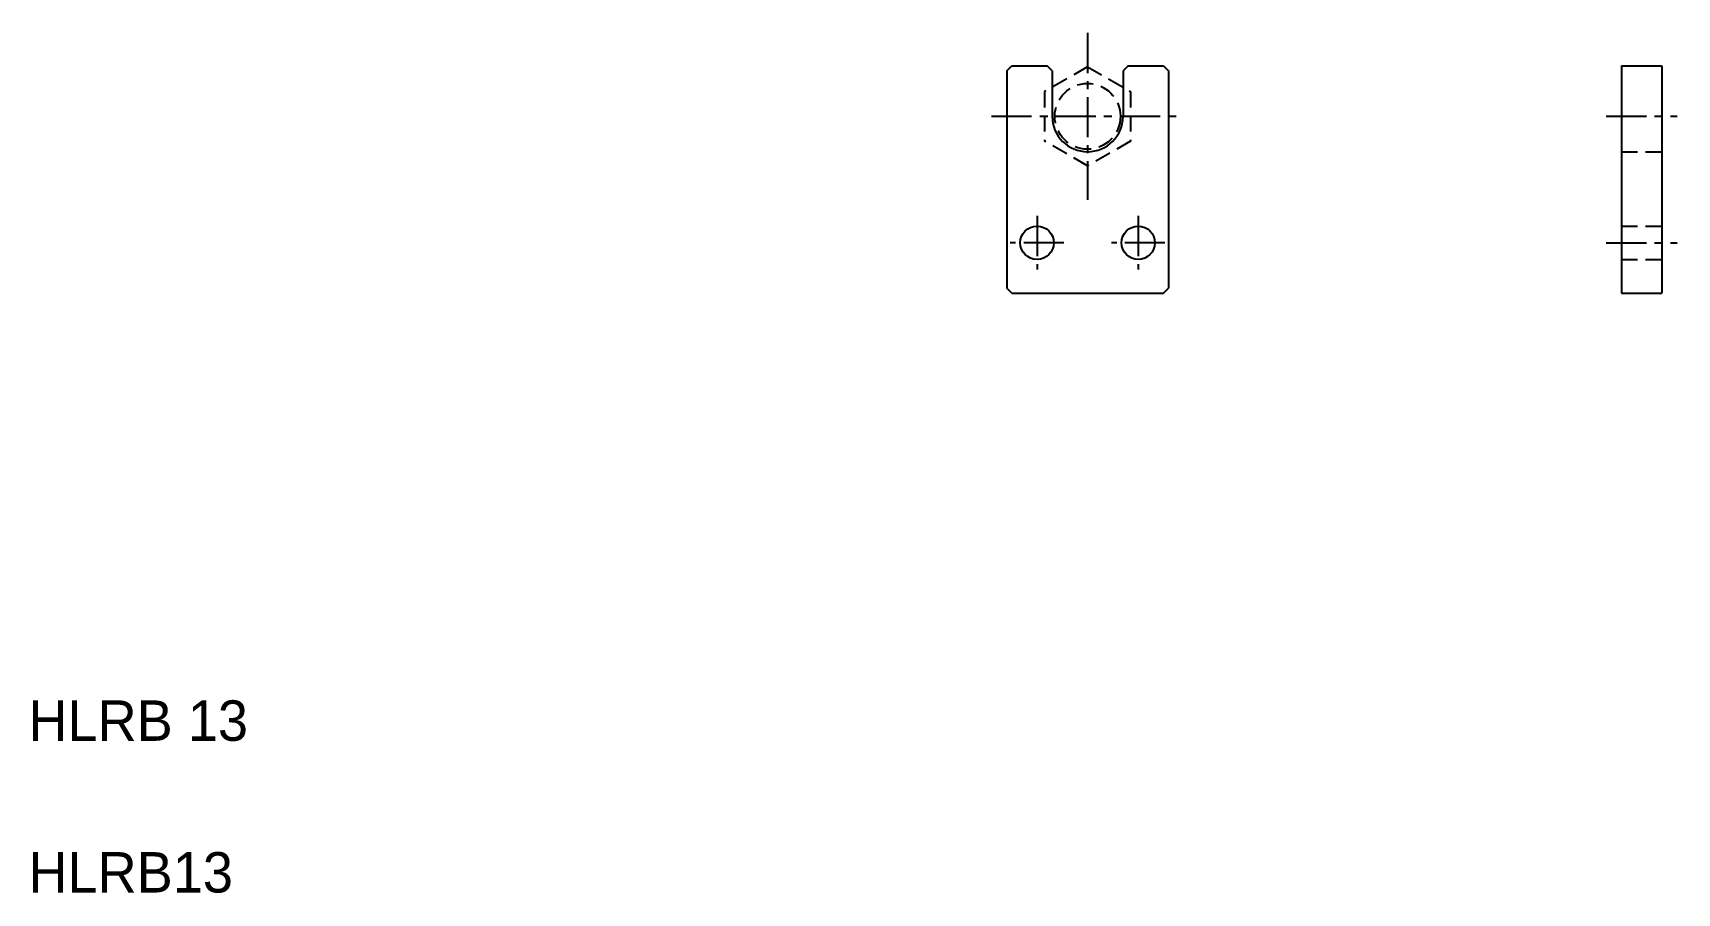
# Model space of a CAD drawing. Extents: x 21 to 346, y 20 to 190.
import ezdxf

# ---------------------------------------------------------------- set-up
doc = ezdxf.new("R2010")
doc.units = 0
doc.header["$LTSCALE"] = 0.25
doc.linetypes.add('CENTER', pattern=[50.8, 31.75, -6.35, 6.35, -6.35])
doc.linetypes.add('DASHED', pattern=[19.05, 12.7, -6.35])
doc.layers.get('0').update_dxf_attribs({"linetype": 'CONTINUOUS'})
doc.layers.add('CENTER', color=1, linetype='CENTER')

msp = doc.modelspace()

# ---------------------------------------------------------------- linework, layer by layer
for p, q in [((213.406388, 182.5), (214.406388, 183.500002)), ((213.406388, 182.5), (213.406388, 139.5)), ((214.406388, 183.5), (221.406388, 183.5)), ((222.406388, 182.500002), (221.406388, 183.500002)), ((222.406388, 182.5), (222.406388, 173.500001)), ((227.281388, 182.088087), (227.281388, 182.088187)), ((237.406388, 183.500002), (236.406388, 182.5)), ((236.406388, 182.5), (236.406388, 173.500001)), ((237.406388, 183.5), (244.406388, 183.5)), ((244.406388, 183.500002), (245.406388, 182.500002)), ((245.406388, 182.500002), (245.406388, 139.500002)), ((334.961096, 183.5), (334.961096, 138.5)), ((334.961096, 183.5), (342.961096, 183.5)), ((342.961096, 183.5), (342.961096, 138.5)), ((225.156388, 180.861217), (225.156488, 180.861217)), ((214.406388, 138.500002), (213.406388, 139.500002)), ((214.406388, 138.5), (244.406388, 138.5)), ((244.406388, 138.5), (245.406389, 139.500002)), ((334.961096, 138.5), (342.961096, 138.5))]:
    msp.add_line(p, q)
at = {"color": 3, "linetype": 'DASHED'}
for p, q in [((229.406388, 183.314956), (220.906388, 178.407478)), ((229.40639, 183.314954), (237.906388, 178.407478)), ((220.906388, 178.407478), (220.906388, 168.592523)), ((237.906388, 178.407478), (237.906388, 168.592523)), ((229.406388, 163.685046), (220.906388, 168.592523)), ((237.906388, 168.592524), (229.406388, 163.685047)), ((334.961096, 166.500001), (342.961096, 166.500001)), ((334.961096, 151.800001), (342.961096, 151.800001)), ((334.961096, 145.2), (342.961096, 145.2))]:
    msp.add_line(p, q, dxfattribs=at)
msp.add_circle((229.406388, 173.500001), 6.5, dxfattribs=at)
for centre in [(219.406388, 148.500001), (239.406388, 148.500001)]:
    msp.add_circle(centre, 3.3)
msp.add_arc((229.406388, 173.500001), 7, 180.00001, 0)
at = {"layer": 'CENTER', "color": 1, "linetype": 'CENTER'}
for p, q in [((229.406388, 190), (229.406388, 157.000001)), ((210.406388, 173.500001), (248.406388, 173.500001)), ((331.961096, 173.500001), (345.961096, 173.500001)), ((219.406388, 153.800001), (219.406388, 143.2)), ((239.406388, 153.800001), (239.406388, 143.2)), ((224.706387, 148.500001), (214.106389, 148.500001)), ((244.706388, 148.500001), (234.106389, 148.500001)), ((331.961096, 148.500001), (345.961096, 148.500001))]:
    msp.add_line(p, q, dxfattribs=at)

# ---------------------------------------------------------------- texts
for s, p in [('HLRB 13', (20, 50)), ('HLRB13', (20, 20))]:
    msp.add_text(s, height=8).set_placement(p)

doc.saveas('drawing.dxf')
